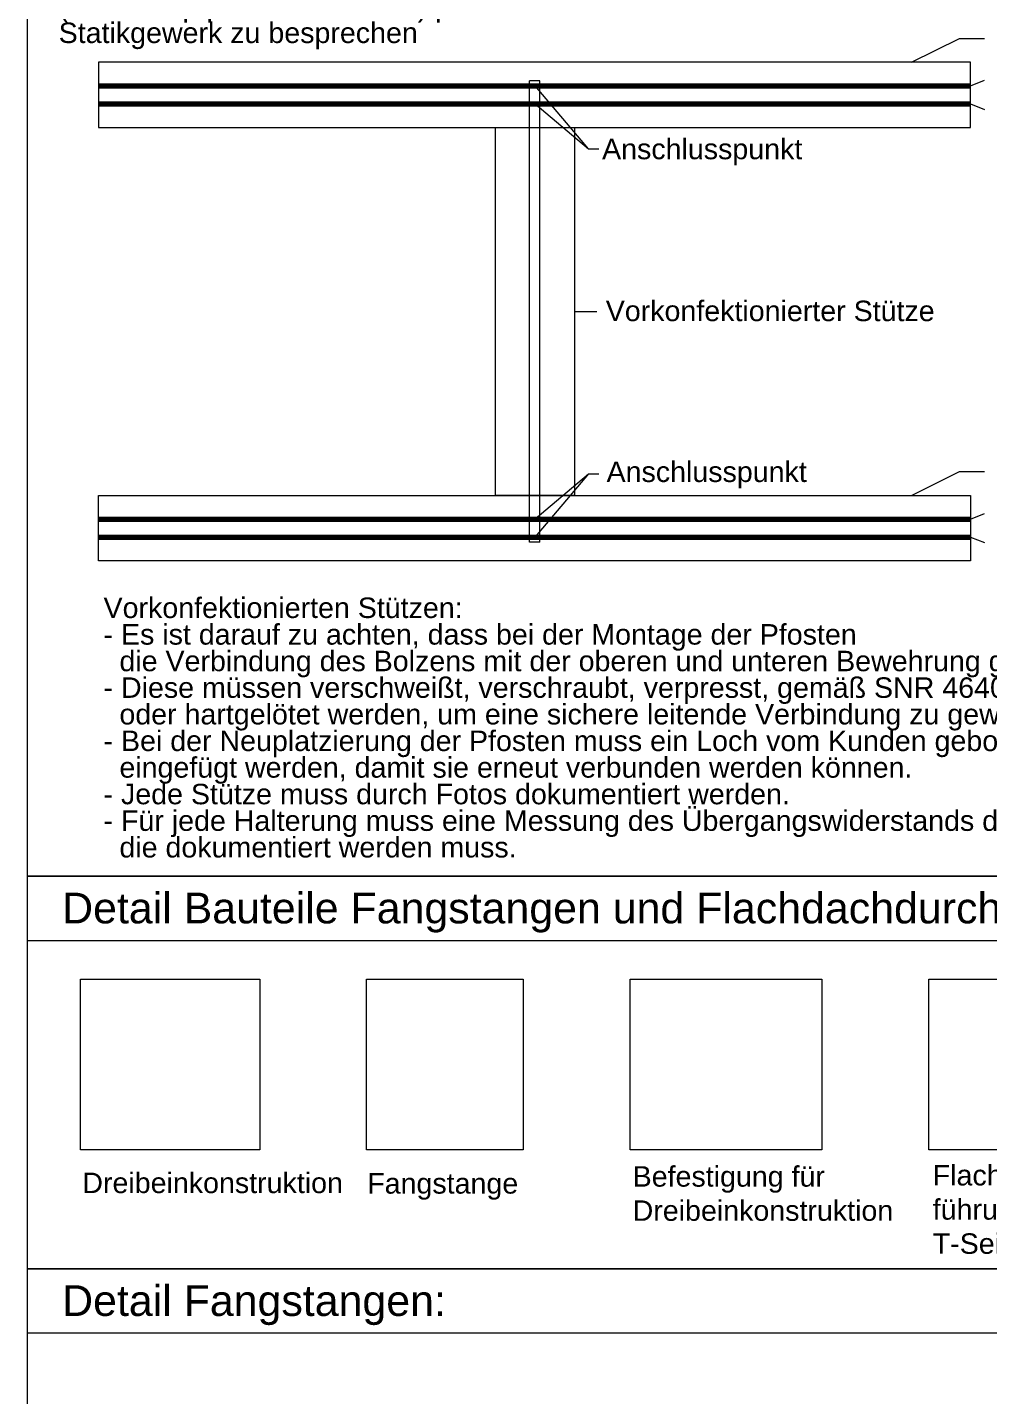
# Model space of a CAD drawing. Extents: x -1132 to 613, y -233 to 616.
# Drawn here: x 202.6 to 330.9, y 91.1 to 273.8 of the extents above; entities that cross this region are included whole.
import ezdxf
from ezdxf.lldxf.tags import DXFTag

# ---------------------------------------------------------------- set-up
doc = ezdxf.new("R2010")
doc.units = 0
doc.layers.get('0').update_dxf_attribs({"lineweight": 13})
for name, color, linetype, lineweight, true_color in [('EL01_WAN_Geometrie', 3, 'Continuous', 13, 0x00ff00), ('EL01_WAN_Geometrie-A0GYANLHE9', 3, 'Continuous', 13, 0x00ff00), ('EL01_WAN_Geometrie-A0PC80ZUF5', 3, 'Continuous', 13, 0x00ff00), ('EL01_WAN_Leitung_Potentiala-A0PC80ZVF5', 1, 'STRICHLINIE', 13, 0xff0000), ('EL01_WAN_Schraffur-A0GYANLGE9', 7, 'Continuous', 13, 0xc0c0c0), ('EL01_WANX_Bitmap', 1, 'Continuous', 13, 0xff0000)]:
    doc.layers.add(name, color=color, linetype=linetype, lineweight=lineweight, true_color=true_color)
doc.layers.add('EL01_WAN_Text', color=7, linetype='Continuous', lineweight=13)
doc.styles.get("Standard").update_dxf_attribs({"font": 'arial.ttf'})
tags = doc.linetypes.add('STRICHLINIE', pattern=[19.05, 12.7, -6.35]).pattern_tags.tags
tags[6:7] = [DXFTag(74, 4), DXFTag(75, 0), DXFTag(340, '0'), DXFTag(46, 0.0), DXFTag(50, 0.0), DXFTag(44, 0.0), DXFTag(45, 0.0)]
tags[4:5] = [DXFTag(74, 4), DXFTag(75, 0), DXFTag(340, '0'), DXFTag(46, 0.0), DXFTag(50, 0.0), DXFTag(44, 0.0), DXFTag(45, 0.0)]
picture_1 = doc.add_image_def('image3.png', size_in_pixel=(157, 171))
picture_2 = doc.add_image_def('image1.png', size_in_pixel=(289, 288))
picture_3 = doc.add_image_def('image4.png', size_in_pixel=(357, 318))
picture_4 = doc.add_image_def('image5.png', size_in_pixel=(530, 505))

# ---------------------------------------------------------------- blocks, each defined once
blk = doc.blocks.new('Polygon-A0UJ2EDMXE', base_point=(265.09, 211.3))
at = {"color": 0, "linetype": 'ByBlock', "lineweight": -2, "ltscale": 0.13}
for p, q in [((265.09, 211.3), (265.09, 260.45)), ((265.09, 260.45), (275.64, 260.45)), ((275.64, 260.45), (275.64, 211.3)), ((275.64, 211.3), (265.09, 211.3))]:
    blk.add_line(p, q, dxfattribs=at)
blk = doc.blocks.new('Polygon-A0UJ2EDWXE', base_point=(202.58, 108.03))
at = {"color": 0, "linetype": 'ByBlock', "lineweight": -2, "ltscale": 0.13}
for p, q in [((202.58, 108.03), (202.58, 160.46)), ((202.58, 160.46), (392.58, 160.46)), ((392.58, 160.46), (392.58, 108.03)), ((392.58, 108.03), (202.58, 108.03))]:
    blk.add_line(p, q, dxfattribs=at)
blk = doc.blocks.new('Polygon-A0UJ2EEOXE', base_point=(202.58, -124.51))
at = {"color": 0, "linetype": 'ByBlock', "lineweight": -2, "ltscale": 0.13}
for p, q in [((202.58, -124.51), (202.58, 108.03)), ((202.58, 108.03), (392.58, 108.03))]:
    blk.add_line(p, q, dxfattribs=at)
blk = doc.blocks.new('Polygon-A0UJ2EF2XE', base_point=(202.58, 160.46))
at = {"color": 0, "linetype": 'ByBlock', "lineweight": -2, "ltscale": 0.13}
for p, q in [((202.58, 160.46), (202.58, 291.6)), ((202.58, 291.6), (392.58, 291.6)), ((392.58, 291.6), (392.58, 160.46)), ((392.58, 160.46), (202.58, 160.46))]:
    blk.add_line(p, q, dxfattribs=at)

msp = doc.modelspace()

# ---------------------------------------------------------------- linework, layer by layer
at = {"layer": 'EL01_WAN_Geometrie', "lineweight": 5, "ltscale": 0.13}
for p, q in [((320.63, 269.16), (327.06, 272.33)), ((327.06, 272.33), (330.39, 272.33)), ((328.5, 266), (330.39, 266.75)), ((277.51, 257.57), (270.38, 265.99)), ((270.38, 263.59), (277.51, 257.57)), ((328.5, 263.61), (330.39, 262.86)), ((277.51, 257.57), (278.89, 257.57)), ((275.64, 235.88), (278.62, 235.88)), ((270.38, 208.17), (277.51, 214.18)), ((277.51, 214.18), (270.38, 205.77)), ((277.51, 214.18), (278.89, 214.18)), ((320.63, 211.3), (327.06, 214.48)), ((327.06, 214.48), (330.39, 214.48)), ((328.5, 208.15), (330.39, 208.89)), ((328.5, 205.75), (330.39, 205.01))]:
    msp.add_line(p, q, dxfattribs=at)
at = {"layer": 'EL01_WAN_Geometrie-A0GYANLHE9', "ltscale": 0.13}
for p, q in [((202.58, 151.89), (392.58, 151.89)), ((202.58, 99.47), (392.58, 99.47))]:
    msp.add_line(p, q, dxfattribs=at)
at = {"layer": 'EL01_WAN_Geometrie-A0PC80ZUF5', "color": 3, "ltscale": 0.13, "true_color": 0x00ff00}
for p, q in [((269.65, 205.08), (269.65, 266.67)), ((271.03, 266.67), (269.65, 266.67)), ((271.03, 205.08), (271.03, 266.67)), ((271.03, 205.08), (269.65, 205.08))]:
    msp.add_line(p, q, dxfattribs=at)
at = {"layer": 'EL01_WAN_Leitung_Potentiala-A0PC80ZVF5', "lineweight": 70, "ltscale": 0.7}
for p, q in [((212.06, 266), (328.5, 266)), ((212.06, 263.61), (328.5, 263.61)), ((212.06, 208.15), (328.5, 208.15)), ((212.06, 205.75), (328.5, 205.75))]:
    msp.add_line(p, q, dxfattribs=at)
at = {"layer": 'EL01_WAN_Schraffur-A0GYANLGE9', "color": 8, "ltscale": 0.13, "true_color": 0x808080, "elevation": 56.88}
for points in [[(270.34, 260.45), (328.5, 260.45), (328.5, 269.16), (212.06, 269.16), (212.06, 260.45), (270.34, 260.45)], [(270.34, 211.3), (328.5, 211.3), (328.5, 202.59), (212.06, 202.59), (212.06, 211.3), (270.34, 211.3)]]:
    msp.add_lwpolyline(points, dxfattribs=at)

# ---------------------------------------------------------------- block references
at = {"layer": 'EL01_WAN_Geometrie', "ltscale": 0.13}
for name, p in [('Polygon-A0UJ2EF2XE', (202.58, 160.46)), ('Polygon-A0UJ2EDWXE', (202.58, 108.03)), ('Polygon-A0UJ2EEOXE', (202.58, -124.51))]:
    msp.add_blockref(name, p, dxfattribs=at)
at = {"layer": 'EL01_WAN_Schraffur-A0GYANLGE9', "color": 8, "ltscale": 0.13, "true_color": 0x808080}
msp.add_blockref('Polygon-A0UJ2EDMXE', (265.09, 211.3), dxfattribs=at)

# ---------------------------------------------------------------- texts
at = {"layer": 'EL01_WAN_Geometrie-A0GYANLHE9', "ltscale": 0.13, "char_height": 4.0988, "attachment_point": 1, "line_spacing_factor": 1.002}
for s, insert in [('{\\fArial;Detail Bauteile Fangstangen und Flachdachdurchführung:}', (207.22, 158.26)), ('{\\fArial;Detail Fangstangen:}', (207.22, 105.84))]:
    msp.add_mtext(s, dxfattribs=dict(at, insert=insert))
at = {"layer": 'EL01_WAN_Text', "ltscale": 0.13, "char_height": 2.7326, "attachment_point": 1}
for s, insert, line_spacing_factor in [('{\\fArial;Die Anbindung von Fertigstützen Elementen ist\\P(Fuss- Kopfplatten Thematik) proaktiv mit dem\\PStatikgewerk zu besprechen }', (206.76, 281.55), 0.78), ('{\\fArial;Vorkonfektionierten Stützen:\\P- Es ist darauf zu achten, dass bei der Montage der Pfosten\\P  die Verbindung des Bolzens mit der oberen und unteren Bewehrung gewährleistet ist.\\P- Diese müssen verschweißt, verschraubt, verpresst, gemäß SNR 464022: 2015 Artikel 5.3.1, \\P  oder hartgelötet werden, um eine sichere leitende Verbindung zu gewährleisten. \\P- Bei der Neuplatzierung der Pfosten muss ein Loch vom Kunden gebohrt werden, \\P  eingefügt werden, damit sie erneut verbunden werden können.\\P- Jede Stütze muss durch Fotos dokumentiert werden.\\P- Für jede Halterung muss eine Messung des Übergangswiderstands durchgeführt werden, \\P  die dokumentiert werden muss.}', (212.75, 197.67), 0.78), ('{\\fArial;Dreibeinkonstruktion}', (209.92, 120.88), 1.002), ('{\\fArial;Fangstange}', (247.96, 120.81), 1.002), ('{\\fArial;Befestigung für\\PDreibeinkonstruktion}', (283.4, 121.74), 1.002), ('{\\fArial;Flachdachdurch-\\Pführung mit \\PT-Seil 50mm²}', (323.47, 121.9), 1.002)]:
    msp.add_mtext(s, dxfattribs=dict(at, insert=insert, line_spacing_factor=line_spacing_factor))
at = {"layer": 'EL01_WAN_Text', "lineweight": 13, "ltscale": 0.13, "char_height": 2.7326, "attachment_point": 1, "line_spacing_factor": 1.002}
for s, insert in [('{\\fArial;Anschlusspunkt}', (279.32, 258.93, 30.06)), ('{\\fArial;Vorkonfektionierter Stütze}', (279.81, 237.31, 30.06)), ('{\\fArial;Anschlusspunkt}', (279.92, 215.83, 30.06))]:
    msp.add_mtext(s, dxfattribs=dict(at, insert=insert))

# ---------------------------------------------------------------- pictures from other files: only their frames are drawn
at = {"layer": 'EL01_WANX_Bitmap', "ltscale": 0.13}
image = msp.add_image(picture_4, insert=(209.67, 123.93), size_in_units=(23.93, 22.8), dxfattribs=at)
image.dxf.flags = 7
image = msp.add_image(picture_1, insert=(247.86, 123.93), size_in_units=(20.93, 22.8), dxfattribs=at)
image.dxf.flags = 7
image = msp.add_image(picture_3, insert=(283.06, 123.93), size_in_units=(25.59, 22.8), dxfattribs=at)
image.dxf.flags = 7
image = msp.add_image(picture_2, insert=(322.93, 123.93), size_in_units=(22.88, 22.8), dxfattribs=at)
image.dxf.flags = 7

doc.saveas('drawing.dxf')
